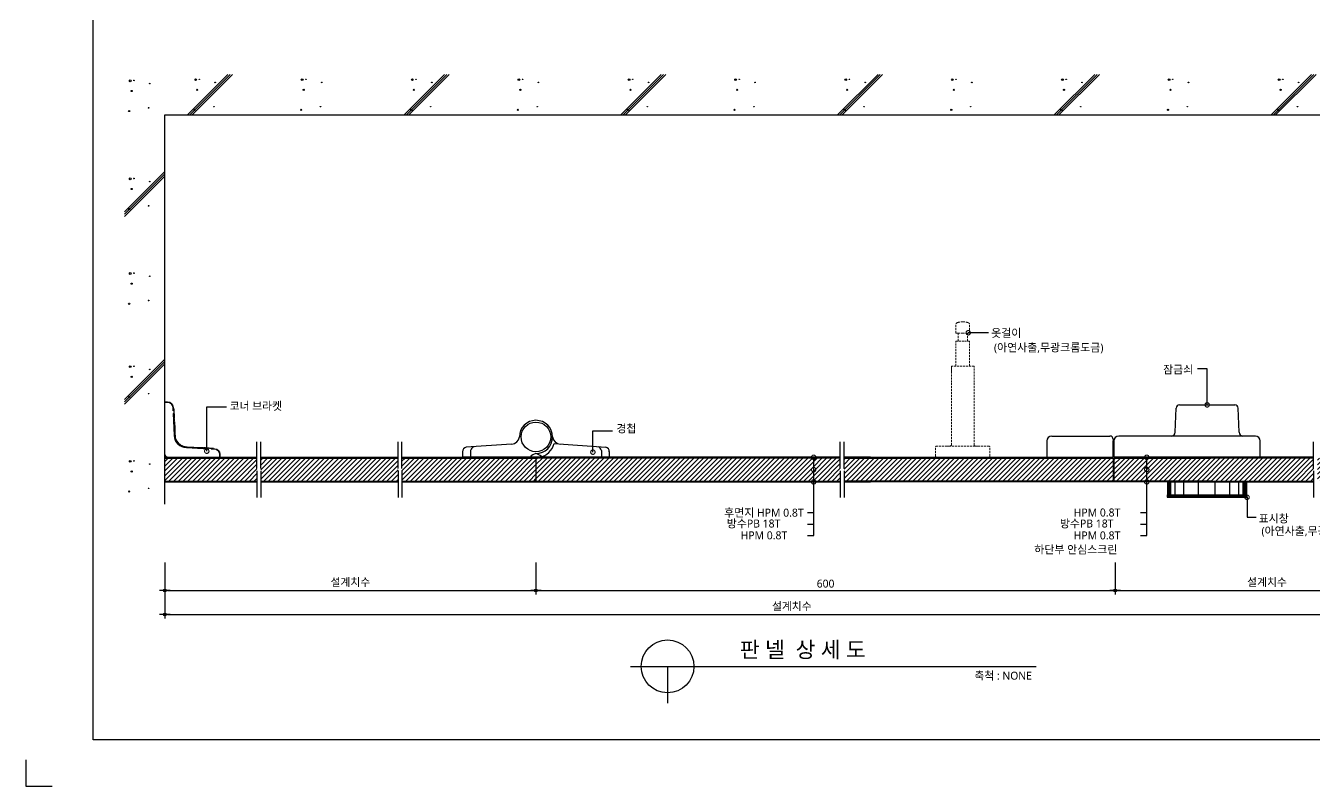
# Model space of a CAD drawing. Extents: x -256 to 8104, y -176 to 5714.
# Drawn here: x -256 to 4629, y -176 to 2705 of the extents above; entities that cross this region are included whole.
import ezdxf
from ezdxf.enums import TextEntityAlignment as Align

# ---------------------------------------------------------------- set-up
doc = ezdxf.new("R2010")
doc.units = 0
doc.header["$LTSCALE"] = 30
doc.linetypes.add('HIDDEN', pattern=[0.375, 0.25, -0.125])
doc.layers.get('0').update_dxf_attribs({"linetype": 'CONTINUOUS'})
doc.layers.get('DEFPOINTS').update_dxf_attribs({"linetype": 'CONTINUOUS'})
for name, color, linetype in [('02---제품선', 4, 'CONTINUOUS'), ('C', 2, 'CONTINUOUS'), ('DIM', 7, 'CONTINUOUS'), ('HID', 9, 'HIDDEN'), ('TIT', 3, 'CONTINUOUS'), ('경첩', 4, 'CONTINUOUS'), ('문자', 3, 'CONTINUOUS'), ('부자재', 4, 'CONTINUOUS'), ('잠금쇠(회전형)', 4, 'CONTINUOUS'), ('치수', 1, 'CONTINUOUS'), ('판넬', 2, 'CONTINUOUS'), ('해치', 8, 'CONTINUOUS')]:
    doc.layers.add(name, color=color, linetype=linetype)
doc.styles.add('돋움', font='malgun.ttf')
doc.dimstyles.new('10', dxfattribs={"dimscale": 10, "dimtxt": 3, "dimasz": 1, "dimexe": 1.5, "dimexo": 2, "dimgap": 1, "dimtad": 1, "dimdec": 0, "dimlunit": 6, "dimtxsty": '돋움', "dimblk": 'DIMDOT', "dimcen": -1, "dimdle": 1.5, "dimclrt": 3, "dimazin": 3, "dimtfac": 1, "dimtdec": 0, "dimtix": 1, "dimtmove": 2, "dimatfit": 3, "dimldrblk": 'DIMDOT', "dimarcsym": 0})
pattern_1 = [(45, (76344.22, -1647.371), (-8.980256, 8.980256), [])]

# ---------------------------------------------------------------- blocks, each defined once
blk = doc.blocks.new('DIMDOT')
at = {"linetype": 'Continuous'}
blk.add_line((-2, 0), (2, 0), dxfattribs=at)
for radius in [0.5, 0.25]:
    blk.add_circle((0, 0), radius, dxfattribs=at)
blk = doc.blocks.new('*D795')
at = {"layer": 'DEFPOINTS', "color": 0}
for p in [(84997.6, -871.9), (86404.7, -871.9), (86404.7, -997.6)]:
    blk.add_point(p, dxfattribs=at)
at = {"layer": 'DIM', "color": 0, "lineweight": -2, "ltscale": 10}
for p, q in [((84997.6, -891.9), (84997.6, -1012.6)), ((86404.7, -891.9), (86404.7, -1012.6)), ((85007.6, -997.6), (86394.7, -997.6))]:
    blk.add_line(p, q, dxfattribs=at)
at = {"layer": 'DIM', "color": 0, "lineweight": -2, "xscale": 10, "yscale": 10, "zscale": 10, "rotation": 180}
blk.add_blockref('DIMDOT', (84997.6, -997.6), dxfattribs=at)
at = {"layer": 'DIM', "color": 0, "lineweight": -2, "xscale": 10, "yscale": 10, "zscale": 10}
blk.add_blockref('DIMDOT', (86404.7, -997.6), dxfattribs=at)
at = {"layer": 'DIM', "color": 3, "insert": (85701.2, -967.9), "char_height": 30, "attachment_point": 5, "style": '돋움'}
blk.add_mtext('설계치수', dxfattribs=at)
blk = doc.blocks.new('*D796')
at = {"layer": 'DEFPOINTS', "color": 0}
for p in [(84997.6, -871.9), (89751.5, -871.9), (89751.5, -1089)]:
    blk.add_point(p, dxfattribs=at)
at = {"layer": 'DIM', "color": 0, "lineweight": -2, "ltscale": 10}
for p, q in [((84997.6, -891.9), (84997.6, -1104)), ((89751.5, -891.9), (89751.5, -1104)), ((85007.6, -1089), (89741.5, -1089))]:
    blk.add_line(p, q, dxfattribs=at)
at = {"layer": 'DIM', "color": 0, "lineweight": -2, "xscale": 10, "yscale": 10, "zscale": 10, "rotation": 180}
blk.add_blockref('DIMDOT', (84997.6, -1089), dxfattribs=at)
at = {"layer": 'DIM', "color": 0, "lineweight": -2, "xscale": 10, "yscale": 10, "zscale": 10}
blk.add_blockref('DIMDOT', (89751.5, -1089), dxfattribs=at)
at = {"layer": 'DIM', "color": 3, "insert": (87374.6, -1059.4), "char_height": 30, "attachment_point": 5, "style": '돋움'}
blk.add_mtext('설계치수', dxfattribs=at)
blk = doc.blocks.new('_DOTSMALL')
at = {"color": 0, "linetype": 'ByBlock', "const_width": 0.5}
blk.add_lwpolyline([(-0.0625, 0, 1), (0.0625, 0, 1)], format="xyb", close=True, dxfattribs=at)
blk = doc.blocks.new('A$C63EC304E')
at = {"layer": '치수', "color": 1, "xscale": 2.5, "yscale": 2.5, "zscale": 2.5, "rotation": 234.3098741996962}
blk.add_blockref('_DOTSMALL', (0.31, 0.31), dxfattribs=at)
blk = doc.blocks.new('A$C2BC9653E')
at = {"layer": '치수', "xscale": 0.3333333333333333, "yscale": 0.3333333333333333, "zscale": 0.3333333333333333}
blk.add_blockref('A$C63EC304E', (0, 0), dxfattribs=at)
blk = doc.blocks.new('A$C7FC71301')
at = {"layer": '치수', "rotation": 180}
blk.add_blockref('A$C2BC9653E', (0.21, 0.21), dxfattribs=at)
blk = doc.blocks.new('A$C4A20372B')
at = {"layer": '치수'}
blk.add_blockref('A$C7FC71301', (0, 0), dxfattribs=at)
blk = doc.blocks.new('A$C566469F5')
at = {"layer": '치수'}
blk.add_blockref('A$C4A20372B', (0, 0), dxfattribs=at)
blk = doc.blocks.new('A$C7E317CD4')
at = {"layer": '해치', "xscale": 2, "yscale": 2, "zscale": 2}
blk.add_blockref('A$C566469F5', (0, 0), dxfattribs=at)
blk = doc.blocks.new('A$C601D7F27')
at = {"layer": '치수'}
blk.add_blockref('A$C7E317CD4', (0, 0), dxfattribs=at)
blk = doc.blocks.new('A$C38802C08')
at = {"layer": '치수'}
blk.add_blockref('A$C601D7F27', (0, 0), dxfattribs=at)
blk = doc.blocks.new('*D797')
at = {"layer": 'DEFPOINTS', "color": 0}
for p in [(88600.7, -871.9), (89751.5, -871.9), (89751.5, -997.6)]:
    blk.add_point(p, dxfattribs=at)
at = {"layer": 'DIM', "color": 0, "lineweight": -2, "ltscale": 10}
for p, q in [((88600.7, -891.9), (88600.7, -1012.6)), ((89751.5, -891.9), (89751.5, -1012.6)), ((88610.7, -997.6), (89741.5, -997.6))]:
    blk.add_line(p, q, dxfattribs=at)
at = {"layer": 'DIM', "color": 0, "lineweight": -2, "xscale": 10, "yscale": 10, "zscale": 10, "rotation": 180}
blk.add_blockref('DIMDOT', (88600.7, -997.6), dxfattribs=at)
at = {"layer": 'DIM', "color": 0, "lineweight": -2, "xscale": 10, "yscale": 10, "zscale": 10}
blk.add_blockref('DIMDOT', (89751.5, -997.6), dxfattribs=at)
at = {"layer": 'DIM', "color": 3, "insert": (89176.1, -967.9), "char_height": 30, "attachment_point": 5, "style": '돋움'}
blk.add_mtext('설계치수', dxfattribs=at)
blk = doc.blocks.new('*D798')
at = {"layer": 'DEFPOINTS', "color": 0}
for p in [(86404.7, -871.9), (88600.7, -871.9), (88600.7, -997.6)]:
    blk.add_point(p, dxfattribs=at)
at = {"layer": 'DIM', "color": 0, "lineweight": -2, "ltscale": 10}
for p, q in [((86404.7, -891.9), (86404.7, -1012.6)), ((88600.7, -891.9), (88600.7, -1012.6)), ((86414.7, -997.6), (88590.7, -997.6))]:
    blk.add_line(p, q, dxfattribs=at)
at = {"layer": 'DIM', "color": 0, "lineweight": -2, "xscale": 10, "yscale": 10, "zscale": 10, "rotation": 180}
blk.add_blockref('DIMDOT', (86404.7, -997.6), dxfattribs=at)
at = {"layer": 'DIM', "color": 0, "lineweight": -2, "xscale": 10, "yscale": 10, "zscale": 10}
blk.add_blockref('DIMDOT', (88600.7, -997.6), dxfattribs=at)
at = {"layer": 'DIM', "color": 3, "insert": (87502.7, -972.1), "char_height": 30, "attachment_point": 5, "style": '돋움'}
blk.add_mtext('600', dxfattribs=at)
blk = doc.blocks.new('A$C06B31977')
for p, q in [((1.26, 11.06), (1.26, 21.17)), ((1.26, 10.11), (1.26, 0))]:
    blk.add_line(p, q)
blk = doc.blocks.new('EDGE_29', base_point=(84726.3, -1563.7))
at = {"layer": '해치', "transparency": 33554687}
h = blk.add_hatch(dxfattribs=at)
h.set_pattern_fill('ANSI31', color=256, scale=4, style=0)
h.set_pattern_definition(pattern_1)
h.paths.add_polyline_path([(85346.7, -544.8), (85346.7, -535.3), (85346.7, -496.6), (84997.6, -496.6), (84997.6, -583.2), (85346.7, -583.2)])
h.paths.add_polyline_path([(85361.3, -544.8), (85361.3, -535.3), (85361.3, -496.6), (85881.7, -496.6), (85881.7, -544.8), (85881.7, -583.2), (85361.3, -583.2)])
at = {"layer": '해치'}
h = blk.add_hatch(dxfattribs=at)
h.set_pattern_fill('ANSI31', color=256, scale=4)
h.set_pattern_definition(pattern_1)
h.paths.add_polyline_path([(86404.7, -583.2), (86404.7, -496.6), (85896.4, -496.6), (85896.4, -583.2)])
at = {"layer": '해치', "transparency": 33554687}
h = blk.add_hatch(dxfattribs=at)
h.set_pattern_fill('ANSI31', color=256, scale=4)
h.set_pattern_definition(pattern_1)
h.paths.add_polyline_path([(86404.7, -496.6), (86404.7, -583.2), (87457.7, -583.2), (87457.7, -542, -0.610943), (87456, -538.7, -0.241509), (87457.7, -537.8), (87457.7, -496.6)])
h = blk.add_hatch(dxfattribs=at)
h.set_pattern_fill('ANSI31', color=256, scale=4)
h.set_pattern_definition(pattern_1)
h.paths.add_polyline_path([(87558.4, -496.6), (87457.7, -496.6), (87457.7, -537.8, -0.610943), (87459.4, -541.1, -0.241509), (87457.7, -542), (87457.7, -583.2), (87558.4, -583.2)])
h = blk.add_hatch(dxfattribs=at)
h.set_pattern_fill('ANSI31', color=256, scale=4)
h.set_pattern_definition(pattern_1)
h.paths.add_polyline_path([(88592.7, -583.2), (88592.7, -496.6), (87672.6, -496.6), (87573, -496.6), (87573, -535.3), (87573, -544.8), (87573, -583.2), (87672.6, -583.2)])
h = blk.add_hatch(dxfattribs=at)
h.set_pattern_fill('ANSI31', color=256, scale=4, style=0)
h.set_pattern_definition(pattern_1)
h.paths.add_polyline_path([(89367.6, -544.8), (89367.6, -535.3), (89367.6, -496.6), (89751.5, -496.6), (89751.5, -583.2), (89367.6, -583.2)])
edge = h.paths.add_edge_path()
edge.add_line((89353, -544.8), (89353, -535.3))
edge.add_line((89353, -535.3), (89353, -496.6))
edge.add_line((89353, -496.6), (88720.5, -496.6))
edge.add_line((88720.5, -496.6), (88720.5, -537.8))
edge.add_arc((88720.5, -539.9), 2.08, -35.6901, 90, ccw=False)
edge.add_arc((88720.5, -539.9), 2.08, 270, 324.3099, ccw=False)
edge.add_line((88720.5, -542), (88720.5, -583.2))
edge.add_line((88720.5, -583.2), (89353, -583.2))
edge.add_line((89353, -583.2), (89353, -544.8))
h.paths.add_polyline_path([(88595.7, -496.6), (88595.7, -583.2), (88720.5, -583.2), (88720.5, -542, -0.610943), (88718.9, -538.7, -0.241509), (88720.5, -537.8), (88720.5, -496.6)])
h.paths.add_polyline_path([(90169.2, -496.6), (89751.5, -496.6), (89751.5, -583.2), (90169.2, -583.2)])
for p, q in [((84997.6, 803.8), (90169.2, 803.8)), ((84997.6, -671.2), (84997.6, 803.8))]:
    blk.add_line(p, q)
at = {"color": 2}
for p, q in [((86404.7, -493.2), (86404.7, -586.6)), ((88592.7, -496.6), (88592.7, -583.2)), ((88595.7, -496.6), (88595.7, -583.2)), ((84470.4, -1639.4), (84470.4, -1739.4)), ((84470.4, -1639.4), (84470.4, -1739.4)), ((84470.4, -1639.4), (84470.4, -1739.4)), ((84470.4, -1639.4), (84470.4, -1739.4)), ((84470.4, -1739.4), (84570.4, -1739.4))]:
    blk.add_line(p, q, dxfattribs=at)
for points in [[(84725.6, 3974.7), (91977.9, 3974.7), (91977.9, -1563.6), (84725.6, -1563.6)], [(84725.6, 3974.7), (91977.9, 3974.7), (91977.9, -1563.6), (84725.6, -1563.6)], [(84725.6, 3974.7), (92707.5, 3974.7), (92707.5, -1563.6), (84725.6, -1563.6)]]:
    blk.add_lwpolyline(points, close=True, dxfattribs=at)
at = {"layer": '02---제품선'}
for p, q in [((88828.4, -398.1), (88831.6, -306.7)), ((88844, -294.7), (89054.5, -294.7)), ((89070.1, -398.1), (89066.9, -306.7)), ((88341.4, -431.2), (88341.4, -493.2)), ((88360.1, -412.6), (88580.3, -412.6)), ((88592.7, -425), (88592.7, -493.2)), ((88592.7, -493.2), (88592.7, -431.2)), ((88595.7, -431.2), (88595.7, -493.2)), ((88800.4, -412.6), (88614.3, -412.6)), ((88813.4, -412.6), (88800.4, -412.6)), ((89085.1, -412.6), (88813.4, -412.6)), ((89132.2, -412.6), (89085.1, -412.6)), ((89150.8, -493.2), (89150.8, -431.2)), ((88341.4, -493.2), (88592.7, -493.2)), ((89150.8, -493.2), (88595.7, -493.2))]:
    blk.add_line(p, q, dxfattribs=at)
for centre, radius, start, end in [((88844, -307.1), 12.4, 90, 178), ((89054.5, -307.1), 12.4, 2, 90), ((88360.1, -431.2), 18.6, 90, 180), ((88580.3, -425), 12.4, 0, 90), ((88614.3, -431.2), 18.6, 90, 180), ((88813.4, -397.6), 15, 270, 358), ((89085.1, -397.6), 15, 182, 270), ((89132.2, -431.2), 18.6, 0, 90)]:
    blk.add_arc(centre, radius, start, end, dxfattribs=at)
at = {"layer": 'C'}
for p, q in [((84997.6, -496.6), (85346.7, -496.6)), ((85361.3, -496.6), (85881.7, -496.6)), ((85896.4, -496.6), (86404.7, -496.6)), ((87558.4, -496.6), (86404.7, -496.6)), ((87573, -496.6), (88592.7, -496.6)), ((87672.6, -496.6), (87573, -496.6)), ((88595.7, -496.6), (88962.7, -496.6)), ((89353, -496.6), (88962.7, -496.6)), ((84997.6, -583.2), (85346.7, -583.2)), ((85361.3, -583.2), (85881.7, -583.2)), ((85896.4, -583.2), (86421, -583.2)), ((86404.7, -583.2), (87558.4, -583.2)), ((88592.7, -583.2), (87573, -583.2)), ((87573, -583.2), (87672.6, -583.2)), ((88962.7, -583.2), (88595.7, -583.2)), ((88962.7, -583.2), (89353, -583.2))]:
    blk.add_line(p, q, dxfattribs=at)
at = {"layer": 'HID', "lineweight": 15}
for p, q in [((87996.8, -23.1), (87996.8, 12.5)), ((88048.7, -23.1), (88048.7, 12.5)), ((87996.8, -23.1), (88004.7, -23.1)), ((88004.7, -23.1), (88022.8, -23.1)), ((88004.7, -23.1), (88004.7, -52.9)), ((88040.8, -23.1), (88022.8, -23.1)), ((88048.7, -23.1), (88040.8, -23.1)), ((88040.8, -23.1), (88040.8, -52.9)), ((87996.8, -147.9), (87996.8, -52.9)), ((88048.7, -52.9), (87996.8, -52.9)), ((88048.7, -147.9), (88048.7, -52.9)), ((88065.4, -147.9), (87980.1, -147.9)), ((87980.1, -171.6), (87980.1, -147.9)), ((87980.1, -445.5), (87980.1, -147.9)), ((88065.4, -445.5), (88065.4, -147.9)), ((87919.5, -488.2), (87919.5, -455.5)), ((87975.1, -450.5), (87924.5, -450.5)), ((88080.4, -450.5), (87965.1, -450.5)), ((88070.4, -450.5), (88121, -450.5)), ((88126, -488.2), (88126, -455.5)), ((88121, -493.2), (87924.5, -493.2)), ((88674.3, -493.2), (88706, -493.2)), ((88706, -493.2), (88896, -493.2))]:
    blk.add_line(p, q, dxfattribs=at)
for centre, radius, start, end in [((88005.5, 7.2), 10.2, 101.3021, 148.9655), ((88027.7, -64.9), 85.6, 93.3455, 106.4545), ((88017.8, -64.9), 85.6, 73.5455, 86.6545), ((88040, 7.2), 10.2, 31.0345, 78.6979), ((87924.5, -455.5), 5, 90, 180), ((87924.5, -488.2), 5, 180, 270), ((87975.1, -445.5), 5, 270, 0), ((88070.4, -445.5), 5, 180, 270), ((88121, -455.5), 5, 0, 90), ((88121, -488.2), 5, 270, 0)]:
    blk.add_arc(centre, radius, start, end, dxfattribs=at)
at = {"layer": 'TIT', "color": 7}
for p, q in [((86763.7, -1285.4), (88301.5, -1285.4)), ((86903.7, -1285.4), (86903.7, -1425.4))]:
    blk.add_line(p, q, dxfattribs=at)
blk.add_circle((86903.7, -1285.4), 100, dxfattribs=at)
at = {"layer": '경첩', "color": 4, "linetype": 'Continuous', "lineweight": 15}
for p, q in [((84997.6, -283.2), (85008.3, -283.2)), ((84997.6, -285.6), (84997.6, -283.2)), ((84997.6, -305.6), (84997.6, -285.6)), ((85008.3, -285.6), (84997.6, -285.6)), ((85008.3, -285.6), (85008.3, -283.2)), ((84997.6, -308.9), (84997.6, -306.6)), ((84997.6, -308.9), (84997.6, -479.2)), ((85028.5, -317.7), (85027.8, -304.2)), ((85032.9, -411.3), (85028.9, -327.6)), ((85030.2, -304.1), (85031.3, -327.5)), ((85032, -308.7), (85030.5, -310.2)), ((85033, -314.3), (85030.8, -316.5)), ((85031.3, -327.5), (85035.2, -411.2)), ((85034.2, -339.5), (85031.9, -341.8)), ((85033, -314.3), (85034.2, -339.5)), ((85034.5, -345.8), (85032.2, -348.1)), ((85034.6, -349), (85032.4, -351.2)), ((85034.9, -355.3), (85032.7, -357.5)), ((85035.1, -358.4), (85032.8, -360.7)), ((85036.3, -385.2), (85034.1, -387.4)), ((85036.3, -385.3), (85034.1, -387.5)), ((85036.5, -389.2), (85034.3, -391.5)), ((85034.6, -349), (85034.9, -355.3)), ((85035.1, -358.4), (85036.3, -385.2)), ((85036.3, -385.3), (85036.5, -389.2)), ((85036.6, -391.5), (85034.4, -393.7)), ((85037, -400), (85034.8, -402.3)), ((85037.1, -401), (85034.8, -403.2)), ((85037.2, -404.1), (85035, -406.4)), ((85037.3, -405.1), (85035, -407.3)), ((85037.7, -413.6), (85035.6, -415.7)), ((85038, -415.6), (85036, -417.7)), ((85036.6, -391.5), (85037, -400)), ((85038.7, -419.1), (85036.7, -421)), ((85036.8, -421.1), (85038.7, -419.1)), ((85037, -400), (85037.1, -401)), ((85037.1, -401), (85037.2, -404.1)), ((85037.2, -404.1), (85037.3, -405.1)), ((85037.3, -405.1), (85037.5, -411.1)), ((85040.1, -424), (85038.3, -425.8)), ((85041.6, -427.7), (85039.9, -429.5)), ((85042.7, -429.9), (85041, -431.7)), ((85045.2, -434), (85043.6, -435.7)), ((85046.6, -436), (85045, -437.6)), ((85056.8, -445.6), (85055.1, -447.3)), ((85058.8, -446.9), (85057.1, -448.6)), ((85063.1, -449.2), (85061.3, -450.9)), ((85065.4, -450.2), (85063.6, -452)), ((85070.4, -451.8), (85068.5, -453.7)), ((85163.3, -461.9), (85079.5, -458)), ((85079.6, -455.6), (85163.4, -459.6)), ((85079.7, -453.3), (85082, -453.4)), ((85079.8, -453.3), (85135.6, -455.9)), ((85082, -453.4), (85079.8, -455.6)), ((85135.6, -455.9), (85133.3, -458.2)), ((85141.9, -456.2), (85139.6, -458.5)), ((85145, -456.4), (85142.8, -458.6)), ((85151.3, -456.7), (85149.1, -458.9)), ((85151.3, -456.7), (85181.3, -458.1)), ((85163.4, -459.6), (85186.7, -460.7)), ((85186.6, -463), (85173.1, -462.4)), ((85182.1, -458.9), (85180.6, -460.4)), ((85182.1, -458.9), (85181.3, -458.1)), ((85205.3, -493.2), (85205.3, -482.6)), ((85205.3, -482.6), (85207.6, -482.6)), ((85207.6, -482.6), (85207.6, -493.2)), ((85011.6, -493.2), (85181.9, -493.2)), ((85184.3, -493.2), (85181.9, -493.2)), ((85205.3, -493.2), (85185.2, -493.2)), ((85207.6, -493.2), (85205.3, -493.2))]:
    blk.add_line(p, q, dxfattribs=at)
at = {"layer": '경첩', "color": 4, "linetype": 'Continuous', "lineweight": 15, "flags": 128}
for points in [[(85027.8, -304.2), (85028.3, -304.2), (85028.7, -304.2), (85029.1, -304.2), (85029.5, -304.2), (85029.8, -304.1), (85030, -304.1), (85030.1, -304.1), (85030.2, -304.1)], [(85031.3, -327.5), (85031.2, -327.5), (85031.1, -327.5), (85030.9, -327.5), (85030.6, -327.5), (85030.2, -327.5), (85029.8, -327.5), (85029.4, -327.5), (85028.9, -327.6)], [(85032.8, -309.5), (85032.6, -309.4), (85032.4, -309.2), (85032.3, -309.1), (85032.2, -308.9), (85032.1, -308.9), (85032, -308.8), (85032, -308.8), (85032, -308.7)], [(85032.8, -309.5), (85032.8, -310.5), (85032.9, -311.7), (85032.9, -313), (85033, -314.3)], [(85034.2, -339.5), (85034.2, -340.8), (85034.3, -341.9), (85034.3, -343), (85034.4, -344), (85034.4, -344.8), (85034.4, -345.3), (85034.5, -345.7), (85034.5, -345.8)], [(85036.3, -385.2), (85036.3, -385.2), (85036.3, -385.3)], [(85036.5, -389.2), (85036.5, -389.9), (85036.6, -390.7), (85036.6, -391.5)], [(85035.2, -411.2), (85035.2, -411.2), (85035, -411.2), (85034.8, -411.2), (85034.5, -411.2), (85034.2, -411.3), (85033.8, -411.3), (85033.3, -411.3), (85032.9, -411.3)], [(85037.7, -413.6), (85037.9, -415.1), (85038, -415.6)], [(85038.7, -419.1), (85038.7, -419.1), (85038.7, -419.1)], [(85079.6, -455.6), (85079.6, -455.7), (85079.6, -455.8), (85079.6, -456), (85079.6, -456.3), (85079.6, -456.7), (85079.6, -457.1), (85079.5, -457.5), (85079.5, -458)], [(85135.6, -455.9), (85136.7, -456), (85137.7, -456), (85138.7, -456.1), (85139.6, -456.1), (85140.4, -456.2), (85141, -456.2), (85141.5, -456.2), (85141.8, -456.2), (85141.9, -456.2)], [(85145, -456.4), (85145.1, -456.4), (85145.5, -456.4), (85146.1, -456.4), (85146.9, -456.5), (85147.8, -456.5), (85148.9, -456.6), (85150.1, -456.6), (85151.3, -456.7)], [(85163.4, -459.6), (85163.4, -459.6), (85163.4, -459.8), (85163.4, -460), (85163.3, -460.3), (85163.3, -460.6), (85163.3, -461), (85163.3, -461.4), (85163.3, -461.9)], [(85186.6, -463), (85186.6, -462.5), (85186.6, -462.1), (85186.7, -461.7), (85186.7, -461.4), (85186.7, -461.1), (85186.7, -460.9), (85186.7, -460.7), (85186.7, -460.7)]]:
    blk.add_lwpolyline(points, dxfattribs=at)
at = {"layer": '경첩', "color": 4, "linetype": 'Continuous', "lineweight": 15}
for centre, radius, start, end in [((85008.3, -305.2), 21.9, 2.6983, 90), ((85008.3, -305.2), 19.6, 2.6983, 90), ((85081.8, -409), 49, 182.6983, 267.3017), ((85081.8, -409), 46.7, 182.6983, 267.3017), ((85081.8, -409), 44.3, 182.6983, 185.9088), ((85081.8, -409), 44.3, 188.6056, 193.1623), ((85081.8, -409), 44.3, 193.2431, 199.766), ((85081.8, -409), 44.3, 199.766, 204.9948), ((85081.8, -409), 44.3, 208.1736, 214.3849), ((85081.8, -409), 44.3, 214.3855, 217.4388), ((85081.8, -409), 44.3, 217.4392, 235.6151), ((85011.6, -479.2), 14, 180, 270), ((85081.8, -409), 44.3, 235.6142, 238.7009), ((85081.8, -409), 44.3, 238.7002, 245.0052), ((85081.8, -409), 44.3, 248.2494, 255.0002), ((85081.8, -409), 44.3, 255, 267.3017), ((85185.7, -482.6), 19.6, 0, 87.3017), ((85185.7, -482.6), 21.9, 0, 87.3017)]:
    blk.add_arc(centre, radius, start, end, dxfattribs=at)
at = {"layer": '부자재'}
for p, q in [((86126.7, -471.1), (86126.7, -493.2)), ((86312.5, -443.2), (86139.7, -455.3)), ((86156.7, -467.1), (86156.7, -493.2)), ((86473.5, -441.2), (86669.4, -455.2)), ((86652.8, -467.1), (86652.8, -493.2)), ((86682.8, -471.1), (86682.8, -493.2)), ((86404.7, -493.2), (86126.7, -493.2)), ((86418.9, -493.2), (86682.8, -493.2))]:
    blk.add_line(p, q, dxfattribs=at)
at = {"layer": '부자재', "color": 1}
blk.add_circle((86404.7, -416.2), 56.2, dxfattribs=at)
at = {"layer": '부자재'}
for centre, radius, start, end in [((86404.7, -416.2), 63, 270, 180), ((86311, -412.2), 31, 272.9231, 352.4724), ((86498.5, -412.2), 31, 187.5276, 267.0769), ((86143.5, -471.6), 16.8, 101.7765, 181.6712), ((86177.1, -472.7), 21.2, 113.4077, 164.5497), ((86413.3, -517.8), 39.5, 102.5267, 141.5475), ((86396.2, -517.8), 39.5, 43.1003, 77.4733), ((86406.9, -424.6), 68.6, 280.084, 345.9792), ((86632.3, -472.7), 21.2, 15.4503, 67.3004), ((86666, -471.6), 16.8, 358.3288, 78.2235)]:
    blk.add_arc(centre, radius, start, end, dxfattribs=at)
at = {"layer": '잠금쇠(회전형)', "linetype": 'Continuous', "lineweight": 15}
for p, q in [((88799, -587.2), (89099.4, -587.2)), ((88799, -587.2), (88799, -635.5)), ((88799.9, -587.2), (88799.9, -635.5)), ((89099.4, -587.2), (89099.4, -635.5)), ((88798, -635.5), (89100.4, -635.5)), ((88798, -644.8), (88798, -635.5)), ((88798, -644.5), (89100.4, -644.5)), ((89100.4, -644.8), (89100.4, -635.5))]:
    blk.add_line(p, q, dxfattribs=at)
at = {"layer": '치수'}
for p, q in [((88119.7, -21.6), (88043.7, -21.6)), ((88949.2, -157.5), (88912.6, -157.5)), ((88949.2, -294.7), (88949.2, -157.5)), ((85157.1, -301.6), (85231.2, -301.6)), ((85157.1, -470), (85157.1, -301.6)), ((86620.3, -474), (86620.3, -393.1)), ((86620.3, -393.1), (86694.5, -393.1)), ((87457.7, -789.8), (87457.7, -493.2)), ((88720.5, -789.8), (88720.5, -493.2)), ((89100.4, -644.8), (89100.4, -720.6)), ((87433.9, -703), (87457.7, -703)), ((88696.8, -703), (88720.5, -703)), ((89100.4, -720.6), (89134.7, -720.6)), ((87433.9, -746.5), (87457.7, -746.5)), ((88696.8, -746.5), (88720.5, -746.5)), ((87433.9, -789.8), (87457.7, -789.8)), ((88696.8, -789.8), (88720.5, -789.8))]:
    blk.add_line(p, q, dxfattribs=at)
at = {"layer": '판넬', "color": 1}
for p, q in [((84997.6, -493.2), (85346.7, -493.2)), ((85361.3, -493.2), (85881.7, -493.2)), ((85896.4, -493.2), (86384.3, -493.2)), ((87558.4, -493.2), (86404.7, -493.2)), ((87573, -493.2), (88590.7, -493.2)), ((87672.6, -493.2), (87573, -493.2)), ((88600.7, -493.2), (88962.7, -493.2)), ((89353, -493.2), (88962.7, -493.2)), ((84997.6, -586.6), (85346.7, -586.6)), ((85361.3, -586.6), (85881.7, -586.6)), ((85896.4, -586.6), (86424.3, -586.6)), ((86404.7, -586.6), (87558.4, -586.6)), ((88595.7, -586.6), (87573, -586.6)), ((87573, -586.6), (87672.6, -586.6)), ((88962.7, -586.6), (88595.7, -586.6)), ((88962.7, -586.6), (89353, -586.6))]:
    blk.add_line(p, q, dxfattribs=at)
at = {"layer": '해치'}
for p, q in [((85083.5, 803.8), (85236.7, 956.9)), ((85101.2, 803.8), (85254.3, 956.9)), ((85905.1, 803.8), (86058.2, 956.9)), ((85922.7, 803.8), (86075.9, 956.9)), ((86726.7, 803.8), (86879.8, 956.9)), ((86744.3, 803.8), (86897.5, 956.9)), ((87548.2, 803.8), (87701.4, 956.9)), ((87565.9, 803.8), (87719, 956.9)), ((88369.8, 803.8), (88522.9, 956.9)), ((88387.5, 803.8), (88540.6, 956.9)), ((89191.4, 803.8), (89344.5, 956.9)), ((89209, 803.8), (89362.2, 956.9)), ((84844.5, 436.9), (84997.6, 590)), ((84844.5, 419.3), (84997.6, 572.4)), ((84844.5, -274.7), (84997.6, -121.6)), ((84844.5, -292.4), (84997.6, -139.2)), ((88801.8, -587.2), (88801.8, -635.5)), ((88804.8, -587.2), (88804.8, -635.5)), ((88810, -587.2), (88810, -635.5)), ((88826.3, -587.2), (88826.3, -635.5)), ((88859.6, -587.2), (88859.6, -635.5)), ((88915.1, -587.2), (88915.1, -635.5)), ((88978.8, -587.2), (88978.8, -635.5)), ((89034.4, -587.2), (89034.4, -635.5)), ((89067.7, -587.2), (89067.7, -635.5)), ((89084, -587.2), (89084, -635.5)), ((89088.5, -587.2), (89088.5, -635.5)), ((89093.7, -587.2), (89093.7, -635.5)), ((89096.7, -587.2), (89096.7, -635.5)), ((89098.6, -587.2), (89098.6, -635.5)), ((88798, -638.6), (89100.4, -638.6)), ((88798, -640.2), (89100.4, -640.2)), ((88798, -641.7), (89100.4, -641.7)), ((88798, -642.7), (89100.4, -642.7)), ((88798, -643.6), (89100.4, -643.6)), ((88798, -644.8), (89100.4, -644.8))]:
    blk.add_line(p, q, dxfattribs=at)
at = {"layer": '해치', "color": 2}
for p, q in [((85092.4, 803.8), (85245.5, 956.9)), ((85913.9, 803.8), (86067.1, 956.9)), ((86735.5, 803.8), (86888.6, 956.9)), ((87557.1, 803.8), (87710.2, 956.9)), ((88378.6, 803.8), (88531.8, 956.9)), ((89200.2, 803.8), (89353.3, 956.9)), ((84844.5, 428.1), (84997.6, 581.2)), ((84844.5, -283.5), (84997.6, -130.4))]:
    blk.add_line(p, q, dxfattribs=at)
at = {"layer": '해치'}
for centre, radius in [((84866.6, 933), 3.36), ((84880.5, 934.6), 1.12), ((85114.5, 937.4), 3.36), ((85128.4, 938.9), 1.12), ((85188.4, 927), 1.12), ((85518.5, 937.4), 3.36), ((85532.4, 938.9), 1.12), ((85592.4, 927), 1.12), ((85936, 937.4), 3.36), ((85949.9, 938.9), 1.12), ((86009.9, 927), 1.12), ((86340.1, 937.4), 3.36), ((86353.9, 938.9), 1.12), ((86413.9, 927), 1.12), ((86757.6, 937.4), 3.36), ((86771.5, 938.9), 1.12), ((86831.5, 927), 1.12), ((87161.6, 937.4), 3.36), ((87175.5, 938.9), 1.12), ((87235.5, 927), 1.12), ((87579.2, 937.4), 3.36), ((87593.1, 938.9), 1.12), ((87653.1, 927), 1.12), ((87983.2, 937.4), 3.36), ((87997.1, 938.9), 1.12), ((88057.1, 927), 1.12), ((88400.8, 937.4), 3.36), ((88414.7, 938.9), 1.12), ((88474.7, 927), 1.12), ((88804.8, 937.4), 3.36), ((88818.7, 938.9), 1.12), ((88878.7, 927), 1.12), ((89222.3, 937.4), 3.36), ((89236.2, 938.9), 1.12), ((89296.2, 927), 1.12), ((84872.2, 894.6), 2.24), ((84940.5, 922.6), 1.12), ((85120.1, 899), 2.24), ((85524.1, 899), 2.24), ((85941.6, 899), 2.24), ((86345.7, 899), 2.24), ((86763.2, 899), 2.24), ((87167.2, 899), 2.24), ((87584.8, 899), 2.24), ((87988.8, 899), 2.24), ((88406.4, 899), 2.24), ((88810.4, 899), 2.24), ((89227.9, 899), 2.24), ((84936, 830.9), 1.12), ((85183.9, 835.2), 1.12), ((85587.9, 835.2), 1.12), ((86005.5, 835.2), 1.12), ((86409.5, 835.2), 1.12), ((86827, 835.2), 1.12), ((87231, 835.2), 1.12), ((87648.6, 835.2), 1.12), ((88052.6, 835.2), 1.12), ((88470.2, 835.2), 1.12), ((88874.2, 835.2), 1.12), ((89291.8, 835.2), 1.12), ((84862.6, 818.6), 2.24), ((85110.4, 822.9), 2.24), ((85514.5, 822.9), 2.24), ((85932, 822.9), 2.24), ((86336, 822.9), 2.24), ((86753.6, 822.9), 2.24), ((87157.6, 822.9), 2.24), ((87575.2, 822.9), 2.24), ((87979.2, 822.9), 2.24), ((88396.7, 822.9), 2.24), ((88800.8, 822.9), 2.24), ((89218.3, 822.9), 2.24), ((84866.6, 561.7), 3.36), ((84880.5, 563.2), 1.12), ((84940.5, 551.3), 1.12), ((84872.2, 523.3), 2.24), ((84862.6, 447.2), 2.24), ((84936, 459.5), 1.12), ((84866.6, 203), 3.36), ((84880.5, 204.5), 1.12), ((84872.2, 164.6), 2.24), ((84940.5, 192.6), 1.12), ((84936, 100.8), 1.12), ((84862.6, 88.5), 2.24), ((84866.6, -150), 3.36), ((84872.2, -188.3), 2.24), ((84880.5, -148.4), 1.12), ((84940.5, -160.4), 1.12), ((84862.6, -264.4), 2.24), ((84936, -252.1), 1.12), ((84866.6, -508.7), 3.36), ((84880.5, -507.1), 1.12), ((84940.5, -519), 1.12), ((84872.2, -547), 2.24), ((84862.6, -623.1), 2.24), ((84936, -610.8), 1.12)]:
    blk.add_circle(centre, radius, dxfattribs=at)
at = {"xscale": 10, "yscale": 10, "zscale": 10}
for p in [(85334.1, -645.9), (85348.7, -645.9), (85869.2, -645.9), (85883.8, -645.9), (87545.9, -645.9), (87560.5, -645.9), (89340.4, -645.9)]:
    blk.add_blockref('A$C06B31977', p, dxfattribs=at)
at = {"layer": '치수', "xscale": 20, "yscale": 20, "zscale": 20}
for p in [(85152.4, -474.4), (86616.2, -478.1)]:
    blk.add_blockref('A$C38802C08', p, dxfattribs=at)
at = {"layer": '해치', "yscale": 20, "zscale": 20}
for p, xscale in [((88047.8, -25.8), -20), ((88945.1, -298.9), 20), ((89096.3, -649), 20)]:
    blk.add_blockref('A$C38802C08', p, dxfattribs=dict(at, xscale=xscale))
at = {"layer": '해치', "xscale": 20, "yscale": 20, "zscale": 20, "rotation": 90}
for p in [(87461.7, -497.4), (88724.5, -497.4), (87461.9, -544.1), (88724.7, -544.1), (87461.7, -590.7), (88724.5, -590.7)]:
    blk.add_blockref('A$C38802C08', p, dxfattribs=at)
at = {"layer": 'TIT', "style": '돋움'}
blk.add_text('판 넬  상 세 도', height=60, dxfattribs=at).set_placement((87655.5, -1251.9), align=Align.RIGHT)
blk.add_text('축척 : NONE', height=30, dxfattribs=at).set_placement((88066.9, -1335.7))
at = {"layer": '문자', "style": '돋움'}
for s, height, p in [('옷걸이', 30.34, (88187.5, -21.8)), ('(아연사출,무광크롬도금)', 30.337, (88348.6, -78.2)), ('잠금쇠', 30.34, (88839.4, -159.9)), ('후면지 HPM 0.8T', 30.337, (87268.9, -702.3)), ('방수PB 18T', 30.34, (87229.7, -743.4)), ('방수PB 18T', 30.34, (88492.6, -743.4)), ('HPM 0.8T', 30.34, (88531.7, -702.5)), ('표시창', 30.34, (89201.6, -724.5)), ('HPM 0.8T', 30.34, (87268.9, -789)), ('HPM 0.8T', 30.34, (88531.7, -789.3)), ('(아연사출,무광크롬도금)', 30.337, (89362.7, -773.3)), ('하단부 안심스크린', 30.34, (88451.3, -842.1))]:
    blk.add_text(s, height=height, dxfattribs=at).set_placement(p, align=Align.MIDDLE)
for s, p in [('코너 브라켓', (85243.4, -313.9)), ('경첩', (86710.1, -399.3))]:
    blk.add_text(s, height=30, dxfattribs=at).set_placement(p)
at = {"layer": 'DIM', "ltscale": 10}
for base, p1, p2, text, picture, middle in [((86404.7, -997.6), (84997.6, -871.9), (86404.7, -871.9), '설계치수', '*D795', (85701.2, -967.9)), ((89751.5, -1089), (84997.6, -871.9), (89751.5, -871.9), '설계치수', '*D796', (87374.6, -1059.4)), ((88600.7, -997.6), (86404.7, -871.9), (88600.7, -871.9), '600', '*D798', (87502.7, -972.1)), ((89751.5, -997.6), (88600.7, -871.9), (89751.5, -871.9), '설계치수', '*D797', (89176.1, -967.9))]:
    dim = blk.add_linear_dim(base=base, p1=p1, p2=p2, text=text, dimstyle='10', override={"dimtxsty": '돋움'}, dxfattribs=at)
    dim.commit()
    dim.dimension.update_dxf_attribs({"geometry": picture, "text_midpoint": middle})

msp = doc.modelspace()

# ---------------------------------------------------------------- block references
msp.add_blockref('EDGE_29', (0, 0))

doc.saveas('drawing.dxf')
